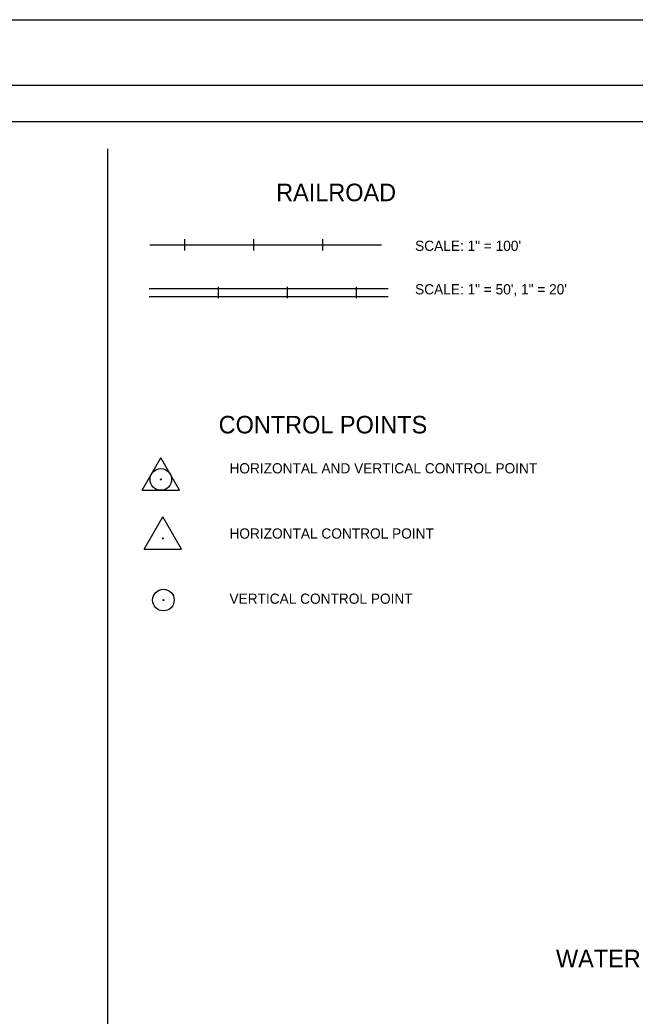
# Model space of a CAD drawing. Extents: x 946 to 2706, y 1422 to 2612.
# Drawn here: x 1864 to 2285, y 1930 to 2612 of the extents above; entities that cross this region are included whole.
import ezdxf

# ---------------------------------------------------------------- set-up
doc = ezdxf.new("R2010")
doc.units = 0
for name, color, linetype in [('10 Sheet Format', 7, 'Continuous'), ('57 Undefined', 7, 'Continuous'), ('60 Nongeo Data', 7, 'Continuous')]:
    doc.layers.add(name, color=color, linetype=linetype)

msp = doc.modelspace()

# ---------------------------------------------------------------- linework, layer by layer
at = {"layer": '10 Sheet Format'}
msp.add_line((1026.61, 2542.14), (2651.6, 2542.14), dxfattribs=at)
for points in [[(946.02, 2611.75), (2706.01, 2611.75), (2706.01, 1421.75), (946.02, 1421.75)], [(976.63, 2567.15), (2676.63, 2567.15), (2676.63, 1467.15), (976.63, 1467.15)], [(976.63, 2567.15), (2676.63, 2567.15), (2676.63, 1467.15), (976.63, 1467.15)]]:
    msp.add_lwpolyline(points, close=True, dxfattribs=at)
at = {"layer": '60 Nongeo Data'}
for p, q in [((1923.98, 2523.6), (1923.98, 1512.26)), ((1976.54, 2461.69), (1976.54, 2453.89)), ((2023.79, 2461.69), (2023.79, 2453.89)), ((2071.03, 2461.69), (2071.03, 2453.89)), ((1952.47, 2428.03), (2116.1, 2428.03)), ((1999.72, 2429.1), (1999.72, 2421.3)), ((2046.96, 2429.1), (2046.96, 2421.3)), ((2094.21, 2429.1), (2094.21, 2421.3)), ((1952.47, 2422.38), (2116.1, 2422.38)), ((1947.68, 2289.87), (1960.47, 2312.02)), ((1973.26, 2289.87), (1960.47, 2312.02)), ((1960.47, 2297.26), (1960.47, 2297.26)), ((1947.68, 2289.87), (1973.26, 2289.87)), ((1949.06, 2249.5), (1961.84, 2271.65)), ((1974.63, 2249.5), (1961.84, 2271.65)), ((1961.84, 2256.88), (1961.84, 2256.88)), ((1949.06, 2249.5), (1974.63, 2249.5)), ((1962.21, 2214.69), (1962.21, 2214.69))]:
    msp.add_line(p, q, dxfattribs=at)
msp.add_lwpolyline([(1952.92, 2457.79), (1976.54, 2457.79), (2071.03, 2457.79), (2111.38, 2457.79)], dxfattribs=at)
for centre, radius in [((1960.47, 2297.26), 7.38), ((1960.47, 2297.26), 0.369), ((1961.84, 2256.89), 0.369), ((1962.21, 2214.69), 7.38), ((1962.21, 2214.69), 0.369)]:
    msp.add_circle(centre, radius, dxfattribs=at)

# ---------------------------------------------------------------- texts
at = {"layer": '57 Undefined'}
for s, height, p in [('RAILROAD', 12.008, (2039.38, 2487.69)), ('SCALE: 1" = 100\'', 7, (2134.47, 2453.66)), ('SCALE: 1" = 50\', 1" = 20\'', 7, (2134.47, 2423.91)), ('CONTROL POINTS', 12.0078, (2000.04, 2328.75)), ('HORIZONTAL AND VERTICAL CONTROL POINT', 7, (2007.43, 2301.4)), ('HORIZONTAL CONTROL POINT', 7, (2007.43, 2256.78)), ('VERTICAL CONTROL POINT', 7, (2007.43, 2212.16)), ('WATER WAYS', 12.008, (2230.9, 1963.37))]:
    msp.add_text(s, height=height, dxfattribs=at).set_placement(p)

doc.saveas('drawing.dxf')
